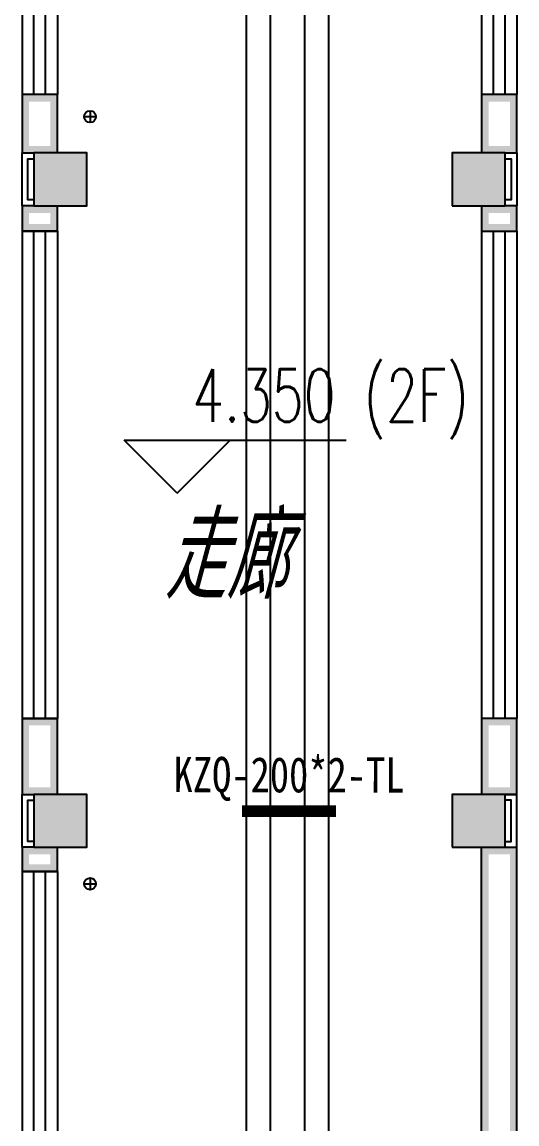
# Model space of a CAD drawing. Extents: x 1241380 to 1952554, y 1012187 to 1766051.
# Drawn here: x 1580415 to 1584615, y 1044688 to 1054050 of the extents above; entities that cross this region are included whole.
import ezdxf
from ezdxf.enums import TextEntityAlignment as Align

# ---------------------------------------------------------------- set-up
doc = ezdxf.new("R2010")
doc.units = 0
for name, color, linetype in [('1-建筑底图', 8, 'Continuous'), ('CABLETRAY_PDS', 4, 'Continuous'), ('PUB_HATCH', 8, 'Continuous'), ('内网桥架', 1, 'Continuous'), ('抗震支吊架', 2, 'Continuous'), ('排水', 153, 'Continuous')]:
    doc.layers.add(name, color=color, linetype=linetype)
doc.styles.add('_TCH_DIM', font='SIMPLEX', dxfattribs={"bigfont": 'GBCBIG'})
doc.styles.add('kzcad', font='', dxfattribs={"width": 0.8})
doc.styles.get("Standard").update_dxf_attribs({"font": 'gbeitc.shx', "bigfont": 'gbcbig.shx'})
doc.styles.get('kzcad').set_extended_font_data('SimSun')
doc.linetypes.add('JIEDI', pattern='A,1.25,-0.25,0.25,-0.25,0.625,["/",Standard,S=0.6,R=0,X=0,Y=-0.3],0.625,-0.25,0.25,-0.25', length=4)

# ---------------------------------------------------------------- blocks, each defined once
blk = doc.blocks.new('ng')
at = {"layer": '排水'}
for p, q in [((346041.3, 781407.8), (346041.3, 781307.8)), ((345991.3, 781357.8), (346091.3, 781357.8))]:
    blk.add_line(p, q, dxfattribs=at)
blk.add_circle((346041.3, 781357.8), 50, dxfattribs=at)
blk = doc.blocks.new('雨水管2')
at = {"layer": '排水'}
for p in [(590894.1, 16367.5), (590894.1, 9849.2)]:
    blk.add_blockref('ng', p, dxfattribs=at)
blk = doc.blocks.new('_FZH')
blk.add_lwpolyline([(-0.5, -0.5), (0.5, -0.5), (0.5, 0.5), (-0.5, 0.5)], close=True)
at = {"layer": 'PUB_HATCH'}
blk.add_solid([(-0.5, -0.5), (0.5, -0.5), (-0.5, 0.5), (0.5, 0.5)], dxfattribs=at)
blk = doc.blocks.new('$WINLIB2D$00000001')
at = {"color": 0}
for points in [[(-0.5, 0.5), (-0.5, -0.5)], [(-0.5, 0.5), (0.5, 0.5)], [(0.5, -0.5), (0.5, 0.5)], [(0.5, 0.1667), (-0.5, 0.1667)], [(0.5, -0.1667), (-0.5, -0.1667)], [(-0.5, -0.5), (0.5, -0.5)]]:
    blk.add_lwpolyline(points, dxfattribs=at)
blk = doc.blocks.new('1-二层建筑底图')
at = {"layer": '1-建筑底图'}
for points in [[(1580715, 1098641.1), (1580415, 1098641.1), (1580475, 1098581.1), (1580655, 1098581.1)], [(1580415, 1098641.1), (1580415, 1098146.1), (1580475, 1098206.1), (1580475, 1098581.1)], [(1580715, 1098146.1), (1580715, 1098641.1), (1580655, 1098581.1), (1580655, 1098206.1)], [(1584615, 1098641.1), (1584315, 1098641.1), (1584375, 1098581.1), (1584555, 1098581.1)], [(1584315, 1098641.1), (1584315, 1098146.1), (1584375, 1098206.1), (1584375, 1098581.1)], [(1584615, 1098146.1), (1584615, 1098641.1), (1584555, 1098581.1), (1584555, 1098206.1)], [(1580415, 1098146.1), (1580715, 1098146.1), (1580655, 1098206.1), (1580475, 1098206.1)], [(1580965, 1098146.1), (1580515, 1098146.1), (1580575, 1098086.1), (1580905, 1098086.1)], [(1580515, 1098146.1), (1580515, 1097696.1), (1580575, 1097756.1), (1580575, 1098086.1)], [(1580965, 1097696.1), (1580965, 1098146.1), (1580905, 1098086.1), (1580905, 1097756.1)], [(1584515, 1098146.1), (1584065, 1098146.1), (1584125, 1098086.1), (1584455, 1098086.1)], [(1584065, 1098146.1), (1584065, 1097696.1), (1584125, 1097756.1), (1584125, 1098086.1)], [(1584315, 1098146.1), (1584615, 1098146.1), (1584555, 1098206.1), (1584375, 1098206.1)], [(1584515, 1097696.1), (1584515, 1098146.1), (1584455, 1098086.1), (1584455, 1097756.1)], [(1580515, 1097696.1), (1580965, 1097696.1), (1580905, 1097756.1), (1580575, 1097756.1)], [(1584065, 1097696.1), (1584515, 1097696.1), (1584455, 1097756.1), (1584125, 1097756.1)], [(1580415, 1097696.1), (1580415, 1097481.1), (1580475, 1097541.1), (1580475, 1097636.1)], [(1580715, 1097696.1), (1580415, 1097696.1), (1580475, 1097636.1), (1580655, 1097636.1)], [(1580715, 1097481.1), (1580715, 1097696.1), (1580655, 1097636.1), (1580655, 1097541.1)], [(1584315, 1097696.1), (1584315, 1097481.1), (1584375, 1097541.1), (1584375, 1097636.1)], [(1584615, 1097696.1), (1584315, 1097696.1), (1584375, 1097636.1), (1584555, 1097636.1)], [(1584615, 1097481.1), (1584615, 1097696.1), (1584555, 1097636.1), (1584555, 1097541.1)], [(1580415, 1097481.1), (1580715, 1097481.1), (1580655, 1097541.1), (1580475, 1097541.1)], [(1584315, 1097481.1), (1584615, 1097481.1), (1584555, 1097541.1), (1584375, 1097541.1)], [(1580715, 1093341.1), (1580415, 1093341.1), (1580475, 1093281.1), (1580655, 1093281.1)], [(1580415, 1093341.1), (1580415, 1092696.1), (1580475, 1092756.1), (1580475, 1093281.1)], [(1580715, 1092696.1), (1580715, 1093341.1), (1580655, 1093281.1), (1580655, 1092756.1)], [(1584615, 1093341.1), (1584315, 1093341.1), (1584375, 1093281.1), (1584555, 1093281.1)], [(1584315, 1093341.1), (1584315, 1092696.1), (1584375, 1092756.1), (1584375, 1093281.1)], [(1584615, 1092696.1), (1584615, 1093341.1), (1584555, 1093281.1), (1584555, 1092756.1)], [(1580415, 1092696.1), (1580715, 1092696.1), (1580655, 1092756.1), (1580475, 1092756.1)], [(1584315, 1092696.1), (1584615, 1092696.1), (1584555, 1092756.1), (1584375, 1092756.1)], [(1580965, 1092696.1), (1580515, 1092696.1), (1580575, 1092636.1), (1580905, 1092636.1)], [(1580515, 1092696.1), (1580515, 1092246.1), (1580575, 1092306.1), (1580575, 1092636.1)], [(1580965, 1092246.1), (1580965, 1092696.1), (1580905, 1092636.1), (1580905, 1092306.1)], [(1584515, 1092696.1), (1584065, 1092696.1), (1584125, 1092636.1), (1584455, 1092636.1)], [(1584065, 1092696.1), (1584065, 1092246.1), (1584125, 1092306.1), (1584125, 1092636.1)], [(1584515, 1092246.1), (1584515, 1092696.1), (1584455, 1092636.1), (1584455, 1092306.1)], [(1580415, 1092246.1), (1580415, 1092041.1), (1580475, 1092101.1), (1580475, 1092186.1)], [(1580715, 1092246.1), (1580415, 1092246.1), (1580475, 1092186.1), (1580655, 1092186.1)], [(1580515, 1092246.1), (1580965, 1092246.1), (1580905, 1092306.1), (1580575, 1092306.1)], [(1580715, 1092041.1), (1580715, 1092246.1), (1580655, 1092186.1), (1580655, 1092101.1)], [(1584065, 1092246.1), (1584515, 1092246.1), (1584455, 1092306.1), (1584125, 1092306.1)], [(1584375, 1092246.1), (1584315, 1092246.1), (1584315, 1086871.1), (1584375, 1086871.1)], [(1584515, 1092246.1), (1584315, 1092246.1), (1584315, 1092186.1), (1584615, 1092186.1), (1584615, 1092246.1)], [(1584615, 1086871.1), (1584615, 1092246.1), (1584555, 1092246.1), (1584555, 1086871.1)], [(1580415, 1092041.1), (1580715, 1092041.1), (1580655, 1092101.1), (1580475, 1092101.1)]]:
    blk.add_hatch(color=256, dxfattribs=at).paths.add_polyline_path(points)
for p, q in [((1580715, 1098641.1), (1580415, 1098641.1)), ((1580415, 1098641.1), (1580415, 1098146.1)), ((1580715, 1098146.1), (1580715, 1098641.1)), ((1584615, 1098641.1), (1584315, 1098641.1)), ((1584315, 1098641.1), (1584315, 1098146.1)), ((1584615, 1098146.1), (1584615, 1098641.1)), ((1580415, 1098146.1), (1580515, 1098146.1)), ((1584515, 1098146.1), (1584615, 1098146.1)), ((1580415, 1097696.1), (1580415, 1097481.1)), ((1580515, 1097696.1), (1580415, 1097696.1)), ((1580715, 1097481.1), (1580715, 1097696.1)), ((1584315, 1097696.1), (1584315, 1097481.1)), ((1584615, 1097696.1), (1584515, 1097696.1)), ((1584615, 1097481.1), (1584615, 1097696.1)), ((1580415, 1097481.1), (1580715, 1097481.1)), ((1584315, 1097481.1), (1584615, 1097481.1)), ((1581731.4, 1095254.8), (1581281.4, 1095704.8)), ((1581281.4, 1095704.8), (1583164.9, 1095704.8)), ((1581731.4, 1095254.8), (1582181.4, 1095704.8)), ((1580715, 1093341.1), (1580415, 1093341.1)), ((1580415, 1093341.1), (1580415, 1092696.1)), ((1580715, 1092696.1), (1580715, 1093341.1)), ((1584615, 1093341.1), (1584315, 1093341.1)), ((1584315, 1093341.1), (1584315, 1092696.1)), ((1584615, 1092696.1), (1584615, 1093341.1)), ((1580415, 1092696.1), (1580515, 1092696.1)), ((1584515, 1092696.1), (1584615, 1092696.1)), ((1580415, 1092246.1), (1580415, 1092041.1)), ((1580515, 1092246.1), (1580415, 1092246.1)), ((1580715, 1092041.1), (1580715, 1092246.1)), ((1584315, 1086871.1), (1584315, 1092246.1)), ((1584515, 1092246.1), (1584615, 1092246.1)), ((1584615, 1086871.1), (1584615, 1092246.1)), ((1580415, 1092041.1), (1580715, 1092041.1))]:
    blk.add_line(p, q, dxfattribs=at)
for points in [[(1580515, 1097696.1), (1580415, 1097696.1), (1580415, 1098146.1), (1580515, 1098146.1)], [(1584515, 1098146.1), (1584615, 1098146.1), (1584615, 1097696.1), (1584515, 1097696.1)], [(1580515, 1097746.1), (1580465, 1097746.1), (1580465, 1098096.1), (1580515, 1098096.1)], [(1584515, 1098096.1), (1584565, 1098096.1), (1584565, 1097746.1), (1584515, 1097746.1)], [(1580515, 1092246.1), (1580415, 1092246.1), (1580415, 1092696.1), (1580515, 1092696.1)], [(1580515, 1092296.1), (1580465, 1092296.1), (1580465, 1092646.1), (1580515, 1092646.1)], [(1584515, 1092246.1), (1584615, 1092246.1), (1584615, 1092696.1), (1584515, 1092696.1)], [(1584515, 1092296.1), (1584565, 1092296.1), (1584565, 1092646.1), (1584515, 1092646.1)]]:
    blk.add_lwpolyline(points, dxfattribs=at)
blk.add_blockref('雨水管2', (644056.8, 300729.1), dxfattribs=at)
for name, p, xscale, yscale, zscale, rotation in [('$WINLIB2D$00000001', (1580565, 1100711.1), -4140, 300, -4140, 90), ('$WINLIB2D$00000001', (1584465, 1100711.1), -4140, 300, -4140, 90), ('_FZH', (1580740, 1097921.1), 449.9999998612329, 449.9999998612329, 449.9999998612329, 8.878653025389045e-09), ('_FZH', (1584290, 1097921.1), 449.9999998612329, 449.9999998612329, 449.9999998612329, 8.878653025389045e-09), ('$WINLIB2D$00000001', (1580565, 1095411.1), -4140, -300, -4140, 90), ('$WINLIB2D$00000001', (1584465, 1095411.1), -4140, 300, -4140, 90), ('_FZH', (1580740, 1092471.1), 449.9999998612329, 449.9999998612329, 449.9999998612329, 8.878653025389045e-09), ('_FZH', (1584290, 1092471.1), 449.9999998612329, 449.9999998612329, 449.9999998612329, 8.878653025389045e-09), ('$WINLIB2D$00000001', (1580565, 1090841.1), -2400, -300, -2400, 89.9999999999988)]:
    blk.add_blockref(name, p, dxfattribs=dict(at, xscale=xscale, yscale=yscale, zscale=zscale, rotation=rotation))
at = {"layer": '1-建筑底图', "style": '_TCH_DIM', "width": 0.705882}
for s, p in [('(2F)', (1583314.9, 1095862.3)), ('4.350', (1581859.9, 1095862.3))]:
    blk.add_text(s, height=446.25, dxfattribs=at).set_placement(p)
at = {"layer": '1-建筑底图'}
blk.add_text('走廊', height=723.4, dxfattribs=at).set_placement((1581616, 1094358.3))

msp = doc.modelspace()

# ---------------------------------------------------------------- linework, layer by layer
at = {"layer": 'CABLETRAY_PDS'}
for p, q in [((1582815, 1040888.9), (1582815, 1088526.7)), ((1583015, 1088526.7), (1583015, 1040888.9))]:
    msp.add_line(p, q, dxfattribs=at)
at = {"layer": '内网桥架'}
for p, q in [((1582319.8, 1040582.2), (1582319.8, 1058091.5)), ((1582519.8, 1058091.5), (1582519.8, 1040582.2))]:
    msp.add_line(p, q, dxfattribs=at)
at = {"layer": '抗震支吊架', "color": 2, "const_width": 100}
msp.add_lwpolyline([(1582280.6, 1047345.1), (1583080.6, 1047345.1)], dxfattribs=at)

# ---------------------------------------------------------------- block references
at = {"layer": '1-建筑底图', "linetype": 'JIEDI'}
msp.add_blockref('1-二层建筑底图', (0, -45207.9), dxfattribs=at)

# ---------------------------------------------------------------- texts
at = {"layer": '抗震支吊架', "color": 2, "style": 'kzcad', "width": 0.8}
msp.add_text('KZQ-200*2-TL', height=300, rotation=359.88539, dxfattribs=at).set_placement((1582680.6, 1047505.1), align=Align.CENTER)

doc.saveas('drawing.dxf')
